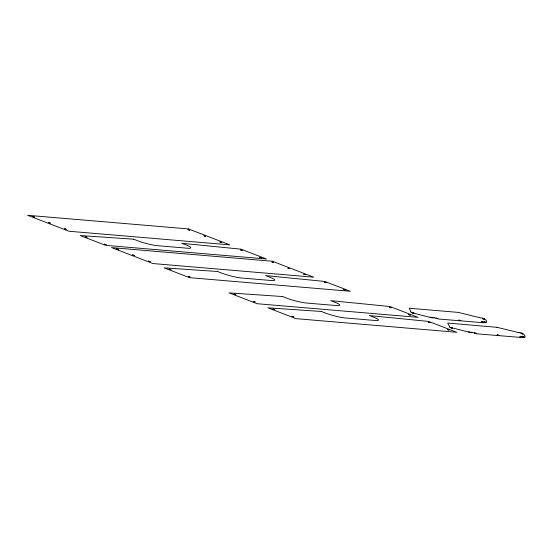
<?xml version="1.0" encoding="UTF-8"?>
<svg xmlns="http://www.w3.org/2000/svg" width="553" height="553" viewBox="0 0 553 553"><rect width="100%" height="100%" fill="white"/><g stroke="black" fill="none" stroke-linecap="round" stroke-linejoin="round"><path stroke-width="0.83" d="M460.822 320.643L458.624 320.063L460.836 320.609M497.112 334.855L499.318 335.457L497.126 334.904M414.052 313.226L412.206 312.673L414.107 313.185M432.08 317.671L430.241 317.152L432.163 317.622M450.681 327.5L452.596 328.005L451.635 327.915M484.373 319.178L482.486 318.694L484.387 319.143M481.449 321.984L483.363 322.489M483.35 322.523L481.449 322.026M485.7 322.199L483.813 321.715L485.721 322.164M470.638 332.484L468.75 332L470.651 332.45M474.585 332.968L476.499 333.466M476.492 333.494L474.578 332.996M520.961 333.459L522.875 333.991L520.974 333.514M522.295 336.487L524.203 337.019L522.302 336.542M521.769 337.358L519.931 336.839L521.859 337.309M85.286 236.753L87.008 237.202M86.987 237.251L85.286 236.808M104.399 244.115L106.121 244.564M106.1 244.613L104.413 244.184M116.6 248.857L118.335 249.265M118.307 249.313L116.628 248.885M188.027 229.675L189.755 230.131M189.727 230.179L188.048 229.744M203.953 235.813L205.681 236.262M205.654 236.311L203.96 235.868M219.88 241.944L221.608 242.394M221.594 242.442L219.9 242.014M170.884 269.553L169.156 269.104L170.891 269.511M240.59 249.915L242.304 250.412L240.59 249.97M188.283 276.417L190.004 276.866M189.983 276.915L188.283 276.472M259.689 257.325L261.424 257.733M261.396 257.781L259.737 257.359M273.611 262.481L271.903 262.025L273.638 262.433M289.537 268.613L287.83 268.157L289.565 268.564M234.202 294.106L235.931 294.555L234.196 294.148M303.763 274.247L305.491 274.703M305.463 274.751L303.756 274.288M255.03 301.959L253.309 301.509L255.044 301.917M324.473 282.224L326.194 282.673M326.166 282.721L324.487 282.293M272.961 309.03L274.675 309.521L272.961 309.086M343.586 289.578L345.3 290.076L343.586 289.641M389.506 307.268L391.234 307.717M391.206 307.765L389.506 307.323M408.619 314.629L410.34 315.079M410.319 315.127L408.619 314.685M429.958 322.689L428.278 322.185L429.985 322.641M447.377 329.553L449.098 330.003M449.071 330.051L447.363 329.595M433.096 317.436L433.255 317.982L431.665 317.809L413.077 313.074M433.13 317.415L434.064 317.657M481.691 321.528C490.87 325.537 485.686 317.235 480.536 317.885L458.223 312.39L409.261 308.242L410.983 312.03M410.955 312.079L412.987 313.219M449.644 326.947L449.741 327.417L451.476 328.04M472.587 332.505L477.025 333.832L523 337.627L520.124 336.431M520.663 336.397C529.38 340.482 523.311 331.351 519.039 332.733M496.76 327.293L447.695 323.056L449.672 326.899M471.522 332.173L472.594 332.443M520.083 336.293L520.601 336.411M496.781 327.245L518.963 332.685M434.084 317.678L438.536 319.012L484.504 322.807L481.704 321.59M471.329 332.277L471.792 332.775L450.695 327.556M436.11 318.134L438.004 318.673L436.123 318.134M32.745 216.506L34.438 217.004L32.786 216.5M48.671 222.638L50.371 223.142L48.692 222.638M64.597 228.776L66.298 229.274L64.618 228.769M132.554 254.947L134.248 255.445L132.554 254.947M148.481 261.078L150.181 261.576L148.481 261.078M292.088 316.385L293.788 316.883L292.088 316.385M133.639 239.193L80.213 235.543L105.692 245.352L266.491 258.984L241.011 249.175L181.743 243.272L185.988 244.903A14.489 2.018 14.7 0 1 187.446 248.221L157.667 245.698A14.489 2.018 14.7 0 1 137.884 240.832L133.639 239.193M217.523 271.495L164.089 267.846L189.575 277.661L350.374 291.286L324.894 281.477L265.62 275.574L269.871 277.212A14.489 2.018 14.7 0 1 271.323 280.523L241.55 278A14.489 2.018 14.7 0 1 221.767 273.134L217.523 271.495M282.555 296.539L229.129 292.89L257.263 303.728L418.061 317.36L389.927 306.521L330.659 300.618L334.904 302.256A14.489 2.018 14.7 0 1 336.362 305.567L306.583 303.044A14.489 2.018 14.7 0 1 286.8 298.178L282.555 296.539M321.314 311.47L267.88 307.814L296.021 318.652L456.819 332.284L428.686 321.445L369.411 315.549L373.662 317.18A14.489 2.018 14.7 0 1 375.114 320.491L345.342 317.968A14.489 2.018 14.7 0 1 325.558 313.102L321.314 311.47M188.449 228.928L27.65 215.304L69.063 231.251L229.861 244.875L188.449 228.928M272.332 261.237L111.533 247.606L152.946 263.553L313.745 277.184L272.332 261.237"/></g></svg>
